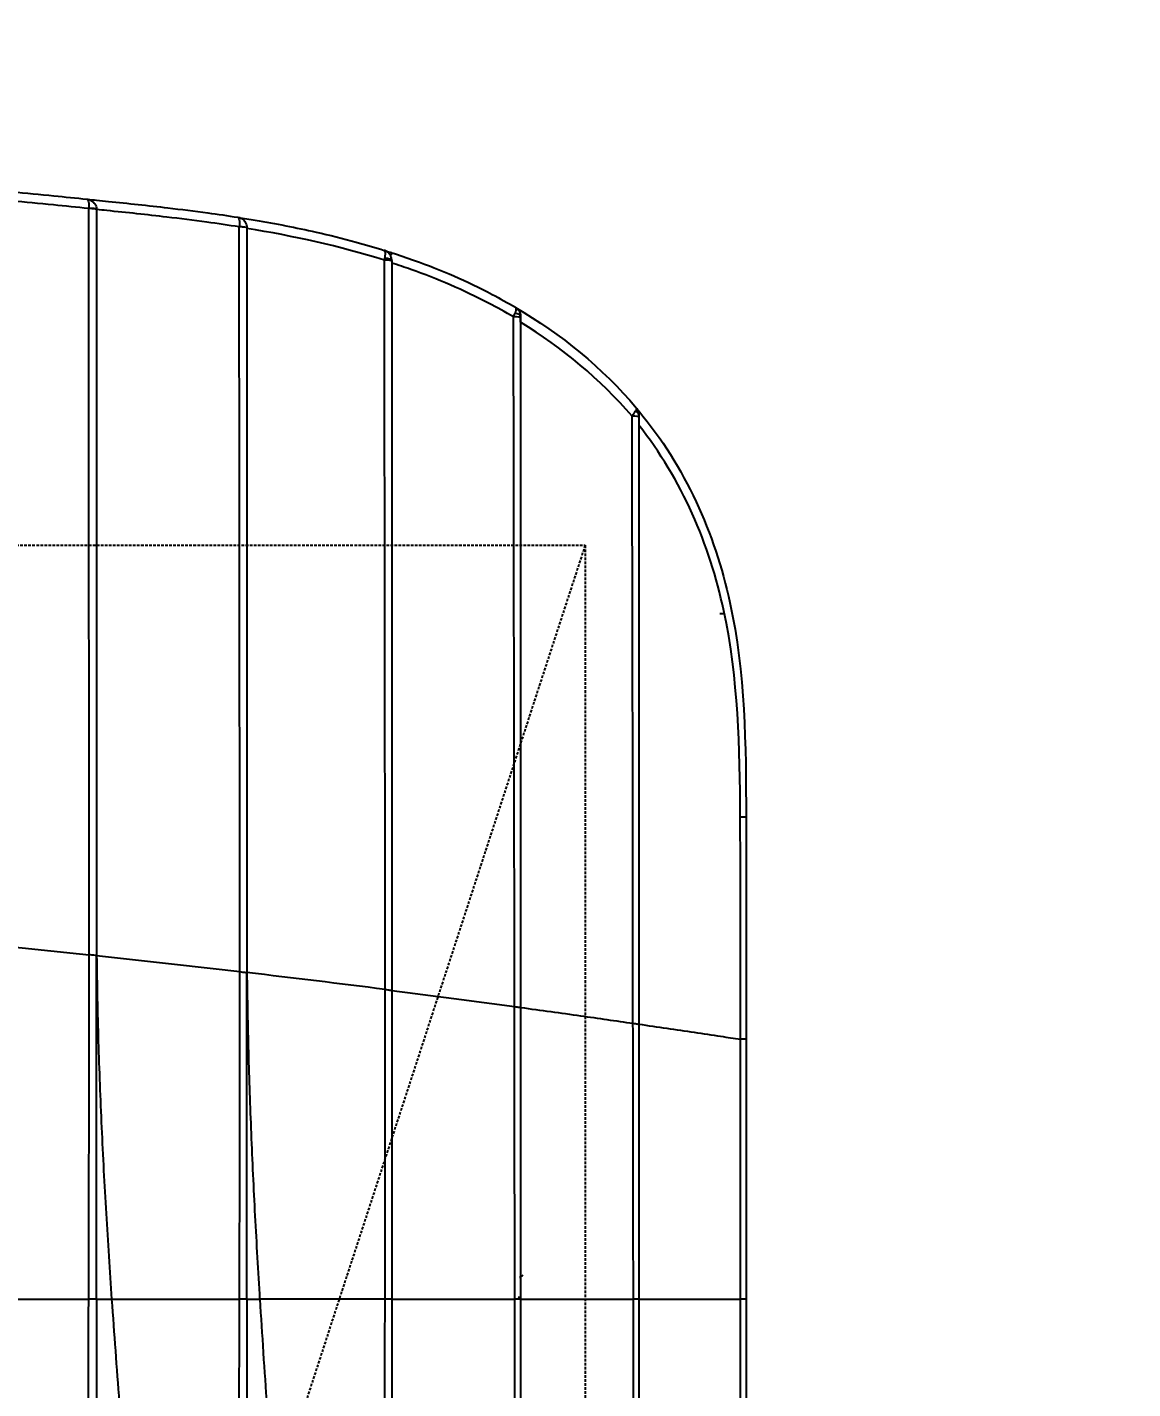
# Model space of a CAD drawing. Header units: millimetres. Extents: x 83042 to 109442, y 67232 to 86252.
# Drawn here: x 93679 to 93782, y 81477.5 to 81604.3 of the extents above; entities that cross this region are included whole.
import ezdxf

# ---------------------------------------------------------------- set-up
doc = ezdxf.new("R2010")
doc.units = ezdxf.units.MM
doc.linetypes.add('HIDDEN', pattern=[0.375, 0.25, -0.125])
doc.layers.add('DIM', color=7, linetype='Continuous')
doc.layers.add('도면층8', color=8, linetype='Continuous')
doc.styles.add('HY 울릉도 L', font='malgun.ttf')
doc.dimstyles.new('60', dxfattribs={"dimscale": 60, "dimtxt": 2, "dimasz": 1, "dimexe": 1, "dimexo": 1, "dimgap": 1, "dimtad": 1, "dimdec": 0, "dimrnd": 0.05, "dimdsep": 46, "dimlunit": 6, "dimtxsty": 'HY 울릉도 L', "dimblk": 'ARCHTICK', "dimcen": 2.5, "dimdle": 1, "dimclrd": 133, "dimclre": 133, "dimclrt": 30, "dimadec": 0, "dimazin": 0, "dimtfac": 1, "dimtdec": 0, "dimtix": 1, "dimtmove": 2, "dimatfit": 3, "dimldrblk": 'ARCHTICK', "dimfxl": 1, "dimlwd": -1, "dimlwe": -1, "dimarcsym": 0})

# ---------------------------------------------------------------- blocks, each defined once
blk = doc.blocks.new('*U16')
at = {"color": 1, "linetype": 'HIDDEN'}
blk.add_line((1479.94, 14.99), (39.94, 484.99), dxfattribs=at)
at = {"color": 8}
for p, q in [((1428.36, 33), (1428.35, 33)), ((1435.34, 21), (1435.34, 21)), ((1501.24, 21), (1501.24, 21)), ((1473.57, 2.11), (1473.57, 2.44))]:
    blk.add_line(p, q, dxfattribs=at)
at = {"color": 1, "linetype": 'HIDDEN'}
blk.add_lwpolyline([(1479.94, 484.99), (1479.94, 14.99), (39.94, 14.99), (39.94, 484.99)], close=True, dxfattribs=at)
at = {"color": 8}
for centre, major_axis, ratio, start_param, end_param in [((1511.18, 61.3), (0, -0.8), 0.139682, 0, 1.489865), ((1511.19, 61.3), (-0.033, 0.799), 0.136296, 3.141375, 4.62578), ((1509.49, 47.3), (0, -0.8), 0.119511, 0, 1.46681), ((1509.5, 47.3), (0, 0.8), 0.145746, 3.141593, 4.60462), ((1506.41, 33.8), (0, -0.8), 0.09375, 0, 1.435998), ((1506.45, 33.8), (0, -0.8), 0.265872, 0, 1.386436), ((1501.16, 21.8), (0, -0.8), 0.065781, 0, 1.396113), ((1409.94, 21.05), (0, -0.6), 0.028131, 4.389048, 4.795946), ((1409.96, 21.05), (0.004, -0.6), 0.025903, 4.388882, 4.795863), ((1412, 20.87), (-0.187, 0.235), 0.183787, 0, 1.840109), ((1501.24, 21.8), (0, 0.8), 0.414276, 3.141593, 4.358439), ((1491.93, 10.8), (0, -0.8), 0.036559, 0, 1.335493), ((1492.11, 10.8), (0, 0.8), 0.561889, 3.141593, 4.019869)]:
    blk.add_ellipse(centre, major_axis=major_axis, ratio=ratio, start_param=start_param, end_param=end_param, dxfattribs=at)
for points, degree in [([(1443.27, 75.5), (1442.81, 70.73), (1442.33, 65.94), (1441.82, 61.2)], 3), ([(1409.74, 61.24), (1420.44, 61.21), (1431.14, 61.19), (1441.82, 61.2)], 3), ([(1441.82, 61.2), (1465.04, 61.2), (1488.22, 61.22), (1511.29, 61.24)], 3), ([(1511.29, 61.24), (1511.29, 61.24), (1511.3, 61.24), (1511.3, 61.24)], 3), ([(1409.74, 60.5), (1409.74, 60.02), (1409.74, 59.56), (1409.74, 59.09)], 3), ([(1409.74, 60.5), (1415.42, 60.5), (1421.1, 60.5), (1426.77, 60.5)], 3), ([(1426.77, 60.5), (1427.87, 60.5), (1428.96, 60.5), (1430.06, 60.5)], 3), ([(1430.06, 60.5), (1433.96, 60.5), (1437.85, 60.5), (1441.74, 60.5)], 3), ([(1441.74, 60.5), (1441.26, 56.03), (1440.76, 51.56), (1440.25, 47.16)], 3), ([(1441.74, 60.5), (1441.74, 60.5)], 1), ([(1511.18, 60.5), (1488.12, 60.5), (1464.95, 60.5), (1441.74, 60.5)], 3), ([(1511.22, 60.5), (1511.21, 60.5), (1511.19, 60.5), (1511.18, 60.5)], 3), ([(1409.74, 47.19), (1419.92, 47.16), (1430.08, 47.15), (1440.25, 47.16)], 3), ([(1440.25, 47.16), (1463.41, 47.17), (1486.53, 47.19), (1509.59, 47.22)], 3), ([(1509.59, 47.22), (1509.59, 47.22), (1509.6, 47.21), (1509.61, 47.21)], 3), ([(1510.48, 47.35), (1510.43, 47.06), (1510.39, 46.78), (1510.34, 46.5)], 3), ([(1409.74, 46.5), (1409.74, 46.09), (1409.74, 45.69), (1409.74, 45.3)], 3), ([(1409.74, 46.5), (1417.8, 46.5), (1425.85, 46.5), (1433.9, 46.5)], 3), ([(1433.9, 46.5), (1434.85, 46.5), (1435.8, 46.5), (1436.75, 46.5)], 3), ([(1436.75, 46.5), (1437.89, 46.5), (1439.03, 46.5), (1440.16, 46.5)], 3), ([(1438.59, 33.62), (1439.13, 37.84), (1439.65, 42.16), (1440.16, 46.5)], 3), ([(1440.16, 46.5), (1440.16, 46.5)], 1), ([(1509.49, 46.5), (1486.44, 46.5), (1463.32, 46.5), (1440.16, 46.5)], 3), ([(1506.49, 33.69), (1507.8, 37.86), (1508.74, 42.17), (1509.44, 46.5)], 3), ([(1509.5, 46.5), (1509.49, 46.5), (1509.49, 46.5), (1509.49, 46.5)], 3), ([(1409.74, 33), (1379.01, 33), (1348.26, 33), (1317.52, 33)], 3), ([(1409.74, 33.63), (1419.36, 33.61), (1428.98, 33.61), (1438.59, 33.62)], 3), ([(1409.74, 33), (1409.74, 29.11), (1409.74, 25.23), (1409.74, 21.54)], 3), ([(1438.5, 33), (1428.92, 33), (1419.33, 33), (1409.74, 33)], 3), ([(1438.5, 33), (1438.01, 29.13), (1437.5, 25.3), (1437, 21.57)], 3), ([(1438.5, 33), (1438.5, 33)], 1), ([(1506.41, 33), (1483.81, 33), (1461.17, 33), (1438.5, 33)], 3), ([(1438.59, 33.62), (1461.25, 33.63), (1483.89, 33.66), (1506.49, 33.69)], 3), ([(1506.45, 33), (1506.44, 33), (1506.43, 33), (1506.41, 33)], 3), ([(1506.49, 33.69), (1506.55, 33.68), (1506.6, 33.67), (1506.66, 33.65)], 3), ([(1507.18, 33), (1507.18, 33.01), (1507.08, 33.05), (1506.91, 33.11)], 3), ([(1501.21, 21.66), (1501.33, 21.61), (1501.45, 21.56), (1501.55, 21.52)], 3), ([(1409.74, 21), (1409.74, 21), (1409.74, 21.23), (1409.74, 21.54)], 3), ([(1436.91, 21), (1427.86, 21), (1418.8, 21), (1409.74, 21)], 3), ([(1409.93, 21.24), (1409.93, 21.24), (1409.94, 21.24), (1409.94, 21.24)], 3), ([(1436.91, 21), (1436.91, 21)], 1), ([(1491.96, 10.61), (1495.4, 13.56), (1498.31, 17.12), (1500.72, 21)], 3), ([(1502.09, 21.49), (1499.61, 17.25), (1496.48, 13.38), (1492.75, 10.24)], 3), ([(1409.74, 10), (1409.74, 10), (1409.74, 10.2), (1409.74, 10.49)], 3), ([(1435.36, 10), (1426.82, 10), (1418.28, 10), (1409.74, 10)], 3), ([(1435.36, 10), (1435.36, 10)], 1), ([(1409.74, 0), (1409.74, 0), (1409.74, 0.2), (1409.74, 0.51)], 3), ([(1433.94, 0), (1425.87, 0), (1417.81, 0), (1409.74, 0)], 3), ([(1433.94, 0), (1433.95, 0), (1433.95, 0.21), (1433.95, 0.52)], 3), ([(1454.62, 0), (1454.62, 0), (1454.62, 0.21), (1454.62, 0.54)], 3)]:
    blk.add_open_spline(points, degree=degree, dxfattribs=at)
for points, knots in [([(1511.3, 61.24), (1511.41, 62.33), (1511.52, 63.43), (1511.76, 65.84), (1511.89, 67.14), (1512.2, 70.41), (1512.39, 72.38), (1512.6, 74.72), (1512.64, 75.11), (1512.67, 75.5), (1512.67, 75.5), (1512.67, 75.5)], [0, 0, 0, 0, 0.231179, 0.231179, 0.505815, 0.505815, 0.918087, 0.918087, 0.999996, 0.999996, 1, 1, 1, 1]), ([(1513.53, 75.5), (1513.53, 75.5), (1513.53, 75.5), (1513.49, 75.06), (1513.45, 74.63), (1513.23, 72.25), (1513.05, 70.31), (1512.74, 67.07), (1512.61, 65.77), (1512.38, 63.45), (1512.28, 62.43), (1512.17, 61.4)], [0, 0, 0, 0, 0.000004, 0.000004, 0.093122, 0.093122, 0.506225, 0.506225, 0.781415, 0.781415, 1, 1, 1, 1]), ([(1409.74, 73.89), (1409.74, 72.88), (1409.74, 70.84), (1409.74, 67.72), (1409.74, 64.51), (1409.74, 62.34), (1409.74, 61.24)], [0, 0, 0, 0, 0.239058, 0.485395, 0.739057, 1, 1, 1, 1]), ([(1321.16, 61.62), (1335.93, 61.62), (1350.7, 61.53), (1380.23, 61.35), (1394.99, 61.28), (1409.74, 61.24)], [0, 0, 0, 0, 0.5, 0.5, 1, 1, 1, 1]), ([(1409.74, 60.5), (1409.74, 60.52), (1409.74, 60.55), (1409.74, 60.75), (1409.74, 60.99), (1409.74, 61.16), (1409.74, 61.24)], [0, 0, 0, 0, 0.30306, 0.57086, 0.803221, 1, 1, 1, 1]), ([(1441.74, 60.5), (1441.74, 60.51), (1441.73, 60.52), (1441.77, 60.69), (1441.79, 60.95), (1441.81, 61.11), (1441.82, 61.2)], [0, 0, 0, 0, 0.179045, 0.569787, 0.77214, 1, 1, 1, 1]), ([(1512.16, 61.35), (1512.13, 61.07), (1512.1, 60.78), (1512.04, 60.14), (1512, 59.77), (1511.78, 57.56), (1511.58, 55.7), (1511.22, 52.62), (1511.06, 51.38), (1510.77, 49.21), (1510.63, 48.28), (1510.48, 47.35)], [0, 0, 0, 0, 0.060502, 0.060502, 0.138457, 0.138457, 0.534383, 0.534383, 0.798681, 0.798681, 1, 1, 1, 1]), ([(1512.17, 61.4), (1512.17, 61.4), (1512.17, 61.4), (1512.17, 61.37), (1512.17, 61.34), (1512.15, 61.25), (1512.13, 61.19), (1512.08, 61.06), (1512.04, 60.99), (1511.92, 60.82), (1511.84, 60.74), (1511.66, 60.62), (1511.59, 60.58), (1511.41, 60.52), (1511.32, 60.5), (1511.22, 60.5)], [0, 0, 0, 0, 0.004516, 0.004516, 0.060277, 0.060277, 0.189772, 0.189772, 0.363924, 0.363924, 0.616606, 0.616606, 0.800469, 0.800469, 1, 1, 1, 1]), ([(1512.17, 61.4), (1512.17, 61.4), (1512.17, 61.4), (1512.17, 61.39), (1512.17, 61.38), (1512.16, 61.36), (1512.15, 61.35), (1512.11, 61.32), (1512.07, 61.3), (1511.97, 61.27), (1511.89, 61.25), (1511.73, 61.23), (1511.65, 61.23), (1511.49, 61.23), (1511.39, 61.23), (1511.3, 61.24)], [0, 0, 0, 0, 0.004516, 0.004516, 0.060274, 0.060274, 0.189768, 0.189768, 0.363921, 0.363921, 0.61661, 0.61661, 0.800474, 0.800474, 1, 1, 1, 1]), ([(1409.74, 60.5), (1408.69, 60.5), (1395.9, 60.5), (1383.11, 60.5), (1371.36, 60.5)], [0, 0, 0, 0, 0.082118, 1, 1, 1, 1]), ([(1441.74, 60.5), (1439.08, 60.46), (1433.75, 60.37), (1425.74, 60.06), (1417.74, 59.64), (1412.41, 59.28), (1409.74, 59.1)], [0, 0, 0, 0, 0.249988, 0.499982, 0.750002, 1, 1, 1, 1]), ([(1509.59, 47.22), (1509.74, 48.22), (1509.89, 49.22), (1510.2, 51.46), (1510.35, 52.7), (1510.72, 55.81), (1510.92, 57.68), (1511.14, 59.87), (1511.17, 60.18), (1511.2, 60.5), (1511.2, 60.5), (1511.2, 60.5)], [0, 0, 0, 0, 0.227114, 0.227114, 0.507581, 0.507581, 0.928515, 0.928515, 0.999968, 0.999968, 1, 1, 1, 1]), ([(1409.74, 59.1), (1406.55, 58.87), (1400.16, 58.41), (1390.59, 57.62), (1380.82, 56.79), (1374.24, 56.26), (1370.85, 55.99)], [0, 0, 0, 0, 0.246108, 0.492163, 0.738161, 1, 1, 1, 1]), ([(1409.74, 59.1), (1409.74, 58.16), (1409.74, 56.25), (1409.74, 53.31), (1409.74, 50.27), (1409.74, 48.23), (1409.74, 47.19)], [0, 0, 0, 0, 0.236505, 0.481944, 0.736426, 1, 1, 1, 1]), ([(1319.45, 47.55), (1334.5, 47.55), (1349.56, 47.45), (1379.66, 47.28), (1394.7, 47.22), (1409.74, 47.19)], [0, 0, 0, 0, 0.5, 0.5, 1, 1, 1, 1]), ([(1409.74, 46.5), (1409.74, 46.53), (1409.74, 46.57), (1409.74, 46.87), (1409.74, 47.09), (1409.74, 47.19)], [0, 0, 0, 0, 0.395956, 0.72951, 1, 1, 1, 1]), ([(1440.25, 47.16), (1440.24, 47.07), (1440.21, 46.89), (1440.19, 46.68), (1440.17, 46.53), (1440.17, 46.51), (1440.16, 46.5)], [0, 0, 0, 0, 0.259243, 0.49995, 0.747682, 1, 1, 1, 1]), ([(1510.48, 47.35), (1510.48, 47.34), (1510.48, 47.34), (1510.48, 47.32), (1510.48, 47.3), (1510.46, 47.22), (1510.44, 47.16), (1510.38, 47.03), (1510.34, 46.96), (1510.22, 46.8), (1510.13, 46.71), (1509.95, 46.6), (1509.87, 46.57), (1509.69, 46.51), (1509.59, 46.5), (1509.5, 46.5)], [0, 0, 0, 0, 0.00456, 0.00456, 0.045326, 0.045326, 0.183125, 0.183125, 0.351772, 0.351772, 0.609152, 0.609152, 0.796616, 0.796616, 1, 1, 1, 1]), ([(1510.48, 47.35), (1510.48, 47.35), (1510.48, 47.34), (1510.48, 47.34), (1510.48, 47.33), (1510.47, 47.31), (1510.46, 47.3), (1510.42, 47.27), (1510.39, 47.25), (1510.29, 47.22), (1510.21, 47.21), (1510.05, 47.19), (1509.97, 47.19), (1509.8, 47.2), (1509.71, 47.2), (1509.61, 47.21)], [0, 0, 0, 0, 0.004561, 0.004561, 0.045321, 0.045321, 0.183106, 0.183106, 0.351747, 0.351747, 0.609125, 0.609125, 0.796595, 0.796595, 1, 1, 1, 1]), ([(1409.74, 46.5), (1408.15, 46.5), (1403.75, 46.5), (1399.35, 46.5), (1396.54, 46.5)], [0, 0, 0, 0, 0.360849, 1, 1, 1, 1]), ([(1440.16, 46.5), (1437.69, 46.46), (1432.7, 46.39), (1425.15, 46.12), (1417.48, 45.77), (1412.33, 45.46), (1409.74, 45.31)], [0, 0, 0, 0, 0.244293, 0.492387, 0.744298, 1, 1, 1, 1]), ([(1510.34, 46.5), (1510.34, 46.5), (1510.34, 46.5), (1510.3, 46.24), (1510.26, 45.98), (1509.89, 43.82), (1509.53, 41.93), (1508.82, 38.81), (1508.51, 37.56), (1507.93, 35.45), (1507.68, 34.57), (1507.4, 33.7)], [0, 0, 0, 0, 0.000005, 0.000005, 0.060466, 0.060466, 0.498822, 0.498822, 0.791344, 0.791344, 1, 1, 1, 1]), ([(1409.74, 45.3), (1406.43, 45.09), (1399.74, 44.65), (1389.62, 43.9), (1379.42, 43.12), (1372.59, 42.61), (1369.19, 42.36)], [0, 0, 0, 0, 0.245079, 0.494613, 0.748597, 1, 1, 1, 1]), ([(1409.74, 33.63), (1409.74, 34.67), (1409.74, 36.7), (1409.74, 39.71), (1409.74, 42.56), (1409.74, 44.41), (1409.74, 45.3)], [0, 0, 0, 0, 0.271735, 0.528869, 0.771564, 1, 1, 1, 1]), ([(1317.64, 33.88), (1332.99, 33.88), (1348.35, 33.8), (1379.05, 33.69), (1394.4, 33.65), (1409.74, 33.63)], [0, 0, 0, 0, 0.5, 0.5, 1, 1, 1, 1]), ([(1409.74, 33), (1409.74, 33.02), (1409.74, 33.06), (1409.74, 33.33), (1409.74, 33.53), (1409.74, 33.63)], [0, 0, 0, 0, 0.396581, 0.730118, 1, 1, 1, 1]), ([(1438.59, 33.62), (1438.58, 33.53), (1438.57, 33.45), (1438.55, 33.29), (1438.54, 33.23), (1438.52, 33.12), (1438.52, 33.07), (1438.51, 33.02), (1438.51, 33), (1438.5, 33)], [0, 0, 0, 0, 0.251918, 0.251918, 0.503947, 0.503947, 0.754391, 0.754391, 1, 1, 1, 1]), ([(1501.21, 21.66), (1501.65, 22.42), (1502.08, 23.2), (1503.09, 25.15), (1503.66, 26.34), (1504.71, 28.75), (1505.19, 29.98), (1505.83, 31.81), (1506.03, 32.4), (1506.22, 33)], [0, 0, 0, 0, 0.213946, 0.213946, 0.53186, 0.53186, 0.848701, 0.848701, 1, 1, 1, 1]), ([(1507.18, 33), (1507.18, 33), (1507.18, 33), (1506.96, 32.29), (1506.72, 31.59), (1506.03, 29.65), (1505.55, 28.42), (1504.49, 26), (1503.92, 24.81), (1502.92, 22.92), (1502.52, 22.2), (1502.1, 21.49)], [0, 0, 0, 0, 0.000005, 0.000005, 0.176011, 0.176011, 0.489497, 0.489497, 0.803985, 0.803985, 1, 1, 1, 1]), ([(1506.45, 33), (1506.55, 33), (1506.66, 33.02), (1506.85, 33.08), (1506.93, 33.12), (1507.12, 33.25), (1507.22, 33.35), (1507.34, 33.53), (1507.38, 33.61), (1507.4, 33.7), (1507.4, 33.7), (1507.4, 33.7)], [0, 0, 0, 0, 0.244299, 0.244299, 0.466785, 0.466785, 0.784954, 0.784954, 0.994912, 0.994912, 1, 1, 1, 1]), ([(1506.66, 33.65), (1506.76, 33.63), (1506.85, 33.62), (1507.01, 33.6), (1507.09, 33.6), (1507.23, 33.6), (1507.3, 33.62), (1507.38, 33.66), (1507.4, 33.68), (1507.4, 33.7), (1507.4, 33.7), (1507.4, 33.7)], [0, 0, 0, 0, 0.244338, 0.244338, 0.46683, 0.46683, 0.78498, 0.78498, 0.994908, 0.994908, 1, 1, 1, 1]), ([(1507.4, 33.7), (1507.36, 33.57), (1507.32, 33.44), (1507.24, 33.21), (1507.21, 33.1), (1507.18, 33), (1507.18, 33), (1507.18, 33)], [0, 0, 0, 0, 0.553326, 0.553326, 0.999919, 0.999919, 1, 1, 1, 1]), ([(1409.74, 21.54), (1418.83, 21.55), (1427.91, 21.57), (1437, 21.57), (1437, 21.57), (1437, 21.57)], [0, 0, 0, 0, 0.999998, 0.999998, 1, 1, 1, 1]), ([(1437, 21.57), (1436.98, 21.49), (1436.96, 21.33), (1436.94, 21.15), (1436.92, 21.02), (1436.92, 21.01), (1436.91, 21)], [0, 0, 0, 0, 0.261877, 0.500466, 0.750988, 1, 1, 1, 1]), ([(1437, 21.57), (1445.86, 21.58), (1454.73, 21.59), (1473.42, 21.62), (1483.26, 21.63), (1495.79, 21.65), (1498.5, 21.66), (1501.21, 21.66)], [0, 0, 0, 0, 0.413984, 0.413984, 0.873443, 0.873443, 1, 1, 1, 1]), ([(1409.74, 21), (1409.03, 21), (1408.32, 21), (1397.21, 21), (1386.8, 21), (1366.22, 21), (1356.05, 21), (1335.85, 21), (1325.82, 21), (1315.79, 21)], [0, 0, 0, 0, 0.022631, 0.022631, 0.354983, 0.354983, 0.679805, 0.679805, 1, 1, 1, 1]), ([(1315.86, 21.42), (1325.87, 21.42), (1335.88, 21.43), (1356.06, 21.45), (1366.23, 21.47), (1386.82, 21.5), (1397.23, 21.52), (1408.34, 21.54), (1409.04, 21.54), (1409.74, 21.54)], [0, 0, 0, 0, 0.319811, 0.319811, 0.644923, 0.644923, 0.97758, 0.97758, 1, 1, 1, 1]), ([(1409.74, 21), (1409.74, 19.92), (1409.74, 17.93), (1409.74, 15.28), (1409.74, 13.2), (1409.74, 11.66), (1409.74, 10.83), (1409.74, 10.49)], [0, 0, 0, 0, 0.301042, 0.551788, 0.751881, 0.901269, 1, 1, 1, 1]), ([(1436.91, 21), (1436.66, 19.12), (1436.17, 15.58), (1435.67, 12.13), (1435.44, 10.53)], [0, 0, 0, 0, 0.525932, 1, 1, 1, 1]), ([(1501.16, 21), (1498.45, 21), (1495.74, 21), (1483.21, 21), (1473.38, 21), (1454.67, 21), (1445.79, 21), (1436.91, 21)], [0, 0, 0, 0, 0.12646, 0.12646, 0.585568, 0.585568, 1, 1, 1, 1]), ([(1500.72, 21), (1490.33, 21), (1479.93, 21), (1458.76, 21), (1448, 21), (1437.12, 21), (1437.02, 21), (1436.91, 21)], [0, 0, 0, 0, 0.488967, 0.488967, 0.995055, 0.995055, 1, 1, 1, 1]), ([(1500.72, 21), (1500.89, 21), (1501.06, 21), (1501.22, 21), (1501.23, 21), (1501.24, 21)], [0, 0, 0, 0, 0.941032, 0.941032, 1, 1, 1, 1]), ([(1501.24, 21), (1501.24, 21), (1501.24, 21), (1501.21, 21), (1501.18, 21), (1501.16, 21)], [0, 0, 0, 0, 0.078683, 0.078683, 1, 1, 1, 1]), ([(1502.1, 21.49), (1502.1, 21.49), (1502.1, 21.49), (1502.05, 21.41), (1501.99, 21.33), (1501.82, 21.18), (1501.71, 21.11), (1501.48, 21.02), (1501.36, 21), (1501.24, 21)], [0, 0, 0, 0, 0.006203, 0.006203, 0.286153, 0.286153, 0.666961, 0.666961, 1, 1, 1, 1]), ([(1502.1, 21.49), (1502.1, 21.49), (1502.1, 21.49), (1502.09, 21.47), (1502.06, 21.45), (1501.97, 21.43), (1501.9, 21.43), (1501.74, 21.46), (1501.65, 21.49), (1501.55, 21.52)], [0, 0, 0, 0, 0.00621, 0.00621, 0.286125, 0.286125, 0.666926, 0.666926, 1, 1, 1, 1]), ([(1314.17, 10.38), (1317.88, 10.38), (1321.6, 10.38), (1341.8, 10.39), (1358.3, 10.41), (1383.04, 10.45), (1391.29, 10.46), (1402.93, 10.48), (1406.34, 10.49), (1409.74, 10.49)], [0, 0, 0, 0, 0.116518, 0.116518, 0.634308, 0.634308, 0.893201, 0.893201, 1, 1, 1, 1]), ([(1409.74, 10.49), (1418.31, 10.51), (1426.87, 10.52), (1435.44, 10.53), (1435.44, 10.53), (1435.44, 10.53)], [0, 0, 0, 0, 0.999998, 0.999998, 1, 1, 1, 1]), ([(1435.44, 10.53), (1435.42, 10.37), (1435.38, 10.08), (1435.37, 10.03), (1435.36, 10)], [0, 0, 0, 0, 0.526922, 1, 1, 1, 1]), ([(1435.44, 10.53), (1435.44, 10.53), (1435.44, 10.53), (1439.44, 10.53), (1443.45, 10.53), (1452.94, 10.54), (1458.43, 10.55), (1469.42, 10.57), (1474.91, 10.58), (1484.25, 10.6), (1488.11, 10.6), (1491.96, 10.61)], [0, 0, 0, 0, 0.000001, 0.000001, 0.21248, 0.21248, 0.503983, 0.503983, 0.795486, 0.795486, 1, 1, 1, 1]), ([(1491.96, 10.61), (1492.07, 10.54), (1492.18, 10.46), (1492.29, 10.39), (1492.31, 10.38), (1492.37, 10.34), (1492.41, 10.31), (1492.45, 10.29)], [0, 0, 0, 0, 0.602639, 0.602639, 0.700862, 0.700862, 1, 1, 1, 1]), ([(1492.75, 10.24), (1492.75, 10.23), (1492.75, 10.23), (1492.67, 10.17), (1492.59, 10.12), (1492.42, 10.05), (1492.33, 10.02), (1492.2, 10), (1492.15, 10), (1492.11, 10)], [0, 0, 0, 0, 0.009114, 0.009114, 0.424228, 0.424228, 0.805411, 0.805411, 1, 1, 1, 1]), ([(1492.75, 10.24), (1492.75, 10.24), (1492.75, 10.24), (1492.73, 10.22), (1492.7, 10.21), (1492.62, 10.22), (1492.58, 10.23), (1492.51, 10.26), (1492.48, 10.27), (1492.45, 10.29)], [0, 0, 0, 0, 0.00913, 0.00913, 0.424234, 0.424234, 0.800681, 0.800681, 1, 1, 1, 1]), ([(1492.46, 10), (1492.48, 10.02), (1492.52, 10.05), (1492.59, 10.1), (1492.63, 10.14), (1492.65, 10.16), (1492.65, 10.16)], [0, 0, 0, 0, 0.243292, 0.494316, 0.918081, 1, 1, 1, 1]), ([(1492.65, 10.16), (1492.68, 10.18), (1492.71, 10.2), (1492.72, 10.21), (1492.72, 10.22), (1492.72, 10.22)], [0, 0, 0, 0, 0.547604, 0.933704, 1, 1, 1, 1]), ([(1409.74, 10), (1406.33, 10), (1402.93, 10), (1391.28, 10), (1383.03, 10), (1358.29, 10), (1341.8, 10), (1321.58, 10), (1317.84, 10), (1314.11, 10)], [0, 0, 0, 0, 0.106844, 0.106844, 0.365542, 0.365542, 0.882945, 0.882945, 1, 1, 1, 1]), ([(1409.74, 10), (1409.74, 9.44), (1409.74, 8.32), (1409.74, 6.68), (1409.74, 4.87), (1409.74, 2.8), (1409.74, 1.31), (1409.74, 0.51)], [0, 0, 0, 0, 0.16608, 0.332476, 0.499267, 0.733907, 1, 1, 1, 1]), ([(1435.36, 10), (1435.23, 9.12), (1434.98, 7.38), (1434.6, 4.82), (1434.26, 2.53), (1434.04, 1.12), (1433.95, 0.52)], [0, 0, 0, 0, 0.264848, 0.529697, 0.794545, 1, 1, 1, 1]), ([(1491.93, 10), (1488.08, 10), (1484.23, 10), (1474.88, 10), (1469.39, 10), (1458.41, 10), (1452.92, 10), (1443.41, 10), (1439.38, 10), (1435.36, 10)], [0, 0, 0, 0, 0.204297, 0.204297, 0.495492, 0.495492, 0.786688, 0.786688, 1, 1, 1, 1]), ([(1492.46, 10), (1489.89, 7.85), (1487.01, 6.06), (1481, 3.25), (1477.86, 2.21), (1468.09, 0.07), (1461.32, 0), (1454.62, 0)], [0, 0, 0, 0, 0.25, 0.25, 0.5, 0.5, 1, 1, 1, 1]), ([(1454.62, 0.54), (1461.07, 0.56), (1467.56, 0.72), (1476.97, 2.74), (1480, 3.71), (1485.81, 6.33), (1488.62, 8), (1491.13, 10)], [0, 0, 0, 0, 0.5, 0.5, 0.75, 0.75, 1, 1, 1, 1]), ([(1492.11, 10), (1492.09, 10), (1492.08, 10), (1492.02, 10), (1491.97, 10), (1491.93, 10)], [0, 0, 0, 0, 0.27435, 0.27435, 1, 1, 1, 1]), ([(1492.1, 10), (1492.12, 10), (1492.14, 10), (1492.23, 10), (1492.3, 10), (1492.39, 10), (1492.43, 10), (1492.46, 10), (1492.46, 10), (1492.46, 10)], [0, 0, 0, 0, 0.088851, 0.088851, 0.481031, 0.481031, 0.789211, 0.789211, 1, 1, 1, 1]), ([(1312.57, 0.4), (1321.04, 0.4), (1329.52, 0.41), (1354.01, 0.43), (1370.02, 0.46), (1393.93, 0.5), (1401.84, 0.51), (1409.74, 0.51)], [0, 0, 0, 0, 0.261714, 0.261714, 0.756054, 0.756054, 1, 1, 1, 1]), ([(1409.74, 0), (1401.83, 0), (1393.93, 0), (1370.02, 0), (1354.01, 0), (1329.52, 0), (1321.04, 0), (1312.57, 0)], [0, 0, 0, 0, 0.243953, 0.243953, 0.738293, 0.738293, 1, 1, 1, 1]), ([(1409.74, 0.51), (1417.81, 0.52), (1425.88, 0.52), (1433.95, 0.52), (1433.95, 0.52), (1433.95, 0.52)], [0, 0, 0, 0, 0.999998, 0.999998, 1, 1, 1, 1]), ([(1454.62, 0), (1451.18, 0), (1447.74, 0), (1440.85, 0), (1437.4, 0), (1433.94, 0)], [0, 0, 0, 0, 0.499048, 0.499048, 1, 1, 1, 1]), ([(1433.95, 0.52), (1433.95, 0.52), (1433.95, 0.52), (1437.4, 0.52), (1440.85, 0.52), (1447.75, 0.52), (1451.18, 0.52), (1454.62, 0.54)], [0, 0, 0, 0, 0.000003, 0.000003, 0.500936, 0.500936, 1, 1, 1, 1])]:
    blk.add_open_spline(points, degree=3, knots=knots, dxfattribs=at)
blk = doc.blocks.new('_ARCHTICK')
at = {"color": 0, "linetype": 'ByBlock', "const_width": 0.075}
blk.add_lwpolyline([(-0.25, -0.25), (0.25, 0.25)], dxfattribs=at)
blk = doc.blocks.new('*D130')
at = {"layer": 'Defpoints', "color": 0, "transparency": 16777216}
for p in [(89874.01, 83911.03), (89874.01, 82971.03), (93944.01, 82971.03), (91660.39, 74682.84), (91739.01, 74682.84), (91739.01, 72671.03)]:
    blk.add_point(p, dxfattribs=at)
at = {"layer": 'DIM', "color": 133, "transparency": 16777216}
for p, q in [((89874.01, 83031.03), (89874.01, 83971.03)), ((93944.01, 83031.03), (93944.01, 83971.03)), ((94004.01, 83911.03), (89814.01, 83911.03)), ((91660.39, 72611.03), (91660.39, 74742.84)), ((91679.01, 74682.84), (91600.39, 74682.84)), ((91679.01, 72671.03), (91600.39, 72671.03))]:
    blk.add_line(p, q, dxfattribs=at)
at = {"layer": 'DIM', "color": 133, "transparency": 16777216, "xscale": 60, "yscale": 60, "zscale": 60}
for p, rotation in [((89874.01, 83911.03), 180), ((91660.39, 74682.84), 90), ((91660.39, 72671.03), 270)]:
    blk.add_blockref('_ARCHTICK', p, dxfattribs=dict(at, rotation=rotation))
blk.add_blockref('_ARCHTICK', (93944.01, 83911.03), dxfattribs=at)
at = {"layer": 'DIM', "color": 30, "transparency": 16777216, "insert": (91909.01, 84042.45), "char_height": 120, "attachment_point": 5, "style": 'HY 울릉도 L'}
blk.add_mtext('4,070', dxfattribs=at)
at = {"layer": 'DIM', "color": 30, "transparency": 16777216, "insert": (91528, 73676.93), "char_height": 120, "attachment_point": 5, "rotation": 90, "style": 'HY 울릉도 L'}
blk.add_mtext('2,012', dxfattribs=at)

msp = doc.modelspace()

# ---------------------------------------------------------------- block references
at = {"layer": '도면층8', "rotation": 90}
msp.add_blockref('*U16', (93745.95, 80076.08), dxfattribs=at)

# ---------------------------------------------------------------- dimensions: what is measured, and where the dimension line sits
at = {"layer": 'DIM'}
dim = msp.add_linear_dim(base=(89874.01, 83911.03), p1=(93944.01, 82971.03), p2=(89874.01, 82971.03), dimstyle='60', dxfattribs=at)
dim.commit()
dim.dimension.update_dxf_attribs({"geometry": '*D130', "text_midpoint": (91909.01, 84042.45)})
dim = msp.add_linear_dim(base=(91660.39, 74682.84), p1=(91739.01, 72671.03), p2=(91739.01, 74682.84), angle=90, dimstyle='60', dxfattribs=at)
dim.commit()
dim.dimension.update_dxf_attribs({"geometry": '*D130', "text_midpoint": (91528, 73676.93)})

doc.saveas('drawing.dxf')
